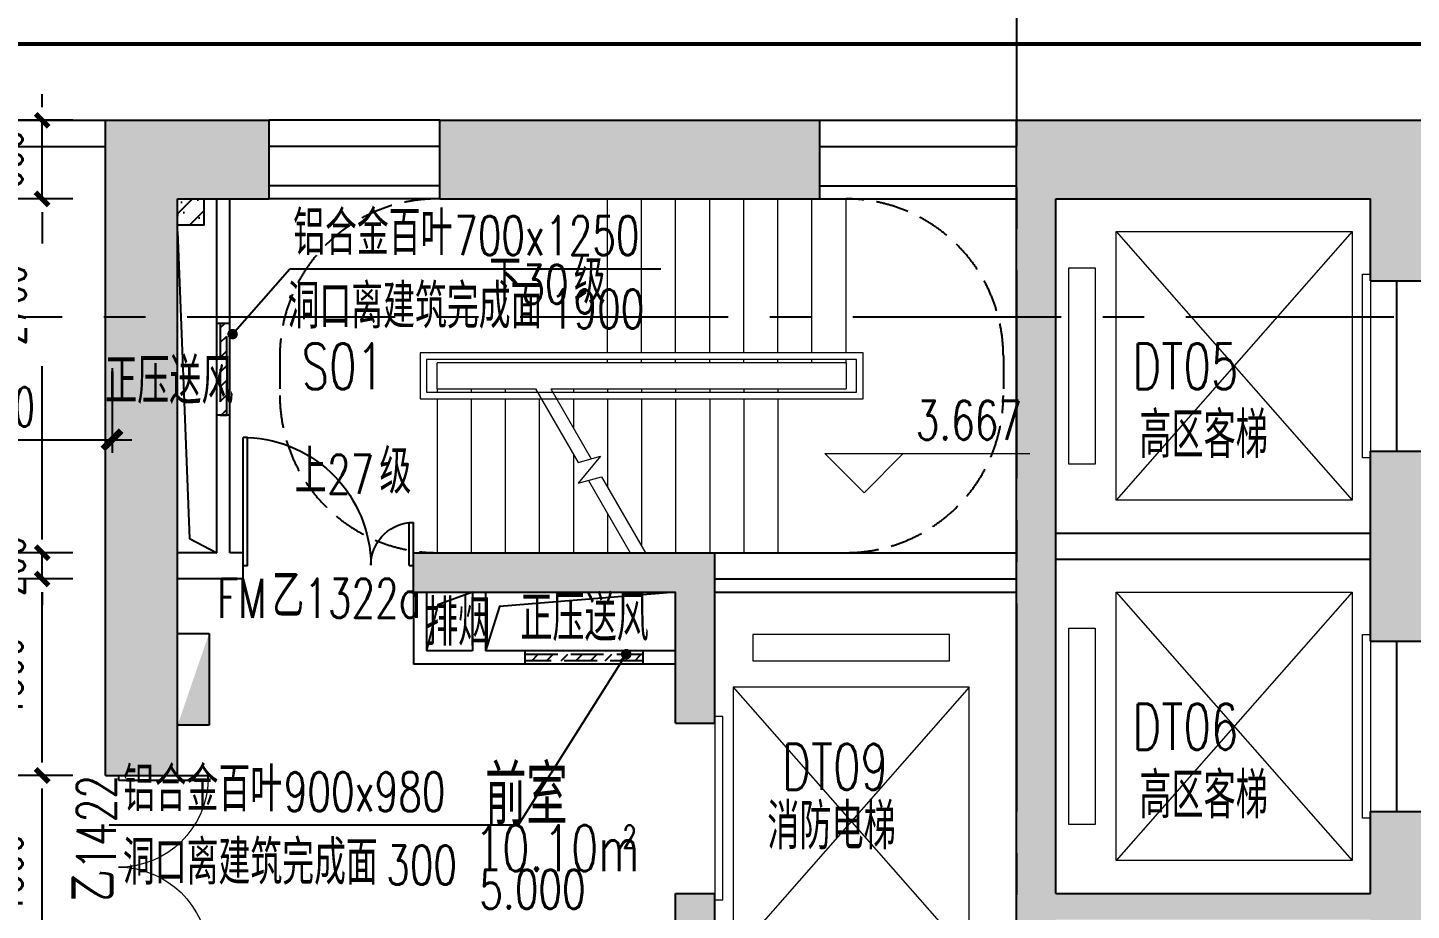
# Model space of a CAD drawing. Extents: x 824790 to 973415, y 4290613 to 4374713.
# Drawn here: x 916966 to 927522, y 4333666 to 4340402 of the extents above; entities that cross this region are included whole.
import ezdxf

# ---------------------------------------------------------------- set-up
doc = ezdxf.new("R2010")
doc.units = 0
doc.header["$LTSCALE"] = 1000
doc.header["$MEASUREMENT"] = 0
for name, pattern in [('ACAD_ISO08W100', [36, 24, -3, 6, -3]), ('CENTER', [50.8, 31.75, -6.35, 6.35, -6.35]), ('DASH', [0.35, 0.25, -0.1]), ('DOTE', [2.42, 2, -0.2, 0.02, -0.2]), ('HIDDEN', [0.375, 0.25, -0.125])]:
    doc.linetypes.add(name, pattern=pattern)
doc.layers.get('0').update_dxf_attribs({"color": 255, "linetype": 'CONTINUOUS'})
for name, color, linetype in [('A-AREA-TEXT', 6, 'CONTINUOUS'), ('A-COLUMN', 1, 'CONTINUOUS'), ('A-COLUMN-hatch', 252, 'CONTINUOUS'), ('A-CONCRETE', 1, 'CONTINUOUS'), ('A-CONCRETE-HATCH', 252, 'CONTINUOUS'), ('A-DIM', 201, 'CONTINUOUS'), ('A-DOTE', 8, 'ACAD_ISO08W100'), ('A-LINE', 254, 'CONTINUOUS'), ('A-NOTE', 150, 'CONTINUOUS'), ('A-SYMB', 3, 'CONTINUOUS'), ('A-TEXT', 7, 'CONTINUOUS'), ('A-TEXT-CN', 31, 'CONTINUOUS'), ('A-WALL', 2, 'CONTINUOUS'), ('A-WINDOW', 4, 'CONTINUOUS'), ('A-WINDOW-TEXT', 93, 'CONTINUOUS'), ('DOTE', 17, 'DOTE'), ('P-BLOCK', 7, 'CONTINUOUS')]:
    doc.layers.add(name, color=color, linetype=linetype)
doc.layers.add('A-LEVEL', color=135, linetype='CONTINUOUS', lineweight=0)
doc.layers.add('A-STAIR', color=30, linetype='CONTINUOUS', lineweight=0)
doc.styles.add('_HZTXT', font='tjromans.shx', dxfattribs={"width": 0.7, "bigfont": 'tjhztxt.shx'})
doc.styles.add('_TCH_DIM', font='SIMPLEX', dxfattribs={"bigfont": 'GBCBIG'})
doc.styles.add('_TCH_WINDOW', font='SIMPLEX', dxfattribs={"bigfont": 'GBCBIG'})
doc.styles.add('DIM_FONT', font='SIMPLEX.shx', dxfattribs={"width": 0.6, "bigfont": 'GBCBIG.shx'})
doc.styles.add('PRC-S', font='TJROMANS.shx', dxfattribs={"width": 0.7, "bigfont": 'hztxt.shx'})
doc.dimstyles.new('DIM100', dxfattribs={"dimscale": 100, "dimtxt": 3, "dimasz": 0.01, "dimexe": 1, "dimexo": 1, "dimgap": 1, "dimtad": 1, "dimdec": 0, "dimzin": 0, "dimdsep": 46, "dimtxsty": 'DIM_FONT', "dimblk1": 'h-_DIMX', "dimblk2": 'h-_DIMX', "dimsah": 1, "dimcen": 0.01, "dimclrd": 256, "dimclre": 256, "dimclrt": 7, "dimadec": 3, "dimazin": 0, "dimtfac": 1, "dimtdec": 0, "dimtix": 1, "dimtmove": 2, "dimatfit": 3, "dimldrblk": 'h-_DIMX', "dimfxl": 0, "dimtolj": 1, "dimtzin": 5, "dimarcsym": 0})
doc.dimstyles.new('DIMN', dxfattribs={"dimtxt": 300, "dimasz": 100, "dimexe": 250, "dimexo": 300, "dimgap": 150, "dimtad": 1, "dimdec": 0, "dimzin": 0, "dimdsep": 46, "dimtxsty": 'DIM_FONT', "dimblk": 'h-_ArchTick', "dimcen": 0.09, "dimclrt": 7, "dimazin": 2, "dimtfac": 1, "dimtdec": 0, "dimtix": 1, "dimtmove": 2, "dimatfit": 3, "dimfxl": 0, "dimtolj": 1, "dimtzin": 0, "dimarcsym": 0})

# ---------------------------------------------------------------- blocks, each defined once
blk = doc.blocks.new('h-wrt')
at = {"layer": 'A-DOTE', "linetype": 'CENTER', "ltscale": 0.05}
for p, q in [((-2516128.9, -1744636.2), (-2516128.9, -1784214.6)), ((-2603736, -1760229), (-2483728.3, -1760229))]:
    blk.add_line(p, q, dxfattribs=at)
blk = doc.blocks.new('lift1')
at = {"layer": 'A-STAIR', "linetype": 'Continuous', "lineweight": 13}
for p, q in [((146523, 338008), (148323, 335958)), ((148323, 338008), (146523, 335958))]:
    blk.add_line(p, q, dxfattribs=at)
for points in [[(146523, 335958), (148323, 335958), (148323, 338008), (146523, 338008)], [(148683, 336233), (148683, 337733), (148483, 337733), (148483, 336233)], [(146443, 336283), (146443, 337683), (146383, 337683), (146383, 336283)]]:
    blk.add_lwpolyline(points, close=True, dxfattribs=at)
blk = doc.blocks.new('lift2')
at = {"layer": 'A-STAIR', "linetype": 'Continuous', "lineweight": 13}
for p, q in [((140699, 331057), (142499, 329007)), ((142499, 331057), (140699, 329007))]:
    blk.add_line(p, q, dxfattribs=at)
for points in [[(142349, 331457), (140849, 331457), (140849, 331257), (142349, 331257)], [(140699, 329007), (142499, 329007), (142499, 331057), (140699, 331057)], [(140619, 329432), (140619, 330832), (140559, 330832), (140559, 329432)]]:
    blk.add_lwpolyline(points, close=True, dxfattribs=at)
blk = doc.blocks.new('234143')
at = {"layer": 'P-BLOCK'}
for p, q in [((11404441, -4661891), (11404441, -4661191)), ((11404441, -4661191), (11404681, -4661191)), ((11404681, -4661191), (11404681, -4661891)), ((11404681, -4661891), (11404441, -4661891))]:
    blk.add_line(p, q, dxfattribs=at)
blk.add_solid([(11404681, -4661191), (11404441, -4661891), (11404441, -4661191)], dxfattribs=at)
blk = doc.blocks.new('$DorLib2D$00000225')
at = {"color": 0}
for p, q in [((0.475, -0.0014), (0.475, 0.7521)), ((0.475, 0.7521), (0.5, 0.7521)), ((0.5, -0.0014), (0.5, 0.7521)), ((-0.5, 0), (-0.5, 0.252)), ((-0.475, 0.252), (-0.5, 0.252)), ((-0.475, 0), (-0.475, 0.252)), ((-0.475, 0), (-0.5, 0)), ((0.475, -0.0014), (0.5, -0.0014))]:
    blk.add_line(p, q, dxfattribs=at)
for centre, radius, start, end in [((0.5046, -0.0019), 0.7546, 92.24927, 179.72377), ((-0.5008, 0.0026), 0.2508, 359.78987, 84.09744)]:
    blk.add_arc(centre, radius, start, end, dxfattribs=at)
blk = doc.blocks.new('$DorLib2D$00000002')
for p, q in [((-0.5, 0), (-0.5, 0.4875)), ((-0.475, 0.4875), (-0.5, 0.4875)), ((-0.475, 0), (-0.475, 0.4875)), ((0.475, 0), (0.475, 0.4875)), ((0.475, 0.4875), (0.5, 0.4875)), ((0.5, 0), (0.5, 0.4875)), ((-0.5, 0), (-0.475, 0)), ((0.5, 0), (0.475, 0))]:
    blk.add_line(p, q)
at = {"lineweight": 13}
for centre, start, end in [((-0.4875, 0), 0, 88.53072), ((0.4875, 0), 91.46928, 180)]:
    blk.add_arc(centre, 0.4875, start, end, dxfattribs=at)
blk = doc.blocks.new('h-A$C53241640')
at = {"layer": 'A-COLUMN-hatch'}
h = blk.add_hatch(dxfattribs=at)
h.set_pattern_fill('钢筋混凝土', color=256, scale=50, style=0)
h.set_pattern_definition([(45, (39538.54, -324732.11), (-88.38835, 88.38835), []), (50, (39538.54, -324732.1), (358.6301, -31.37607), [37.5, -412.5]), (355, (39538.54, -324732.1), (-69.37567, 376.09607), [30, -330]), (100.4514, (39568.42, -324734.73), (289.2547, 344.71977), [31.8701, -350.57106]), (46.1842, (39538.54, -324632.1), (533.6205, -82.7595), [56.25, -618.75]), (96.6356, (39583, -324639), (467.33135, 487.0589), [47.8051, -525.8565]), (351.1842, (39538.54, -324632.1), (467.331, 487.0593), [45, -495]), (21, (39588.54, -324657.1), (298.45353, -201.30945), [37.5, -412.5]), (326, (39588.54, -324657.1), (121.65767, 362.57502), [30, -330]), (71.4514, (39613.4, -324673.9), (420.1113, 161.26525), [31.8701, -350.57106]), (37.5, (39538.54, -324732.11), (6.07993, 166.446927), [0, -326, 0, -335, 0, -331.25]), (7.5, (39538.54, -324732.11), (131.53477, 197.20586), [0, -191, 0, -318.5, 0, -126.25]), (327.5, (39427.04, -324732.11), (266.91122, -11.277436), [0, -125, 0, -390, 0, -517.5]), (317.5, (39377.04, -324732.11), (291.59308, 50.05249), [0, -162.5, 0, -259, 0, -367.5])])
h.paths.add_polyline_path([(-21450, -550), (-21450, -750), (-21250, -750), (-21250, -550)])
at = {"layer": 'A-CONCRETE-HATCH'}
for points in [[(-22000, -4950), (-21450, -4950), (-21450, -550), (-20750, -550), (-20750, 50), (-22000, 50)], [(-16550, -550), (-16550, 50), (-19450, 50), (-19450, -550)], [(-14750, -11350), (-14750, -6050), (-12350, -6050), (-12350, -6675), (-11950, -6675), (-11950, -5225), (-12350, -5225), (-12350, -5850), (-14750, -5850), (-14750, -550), (-12350, -550), (-12350, -1175), (-11950, -1175), (-11950, 50), (-15050, 50), (-15050, -6450), (-17350, -6450), (-17350, -5850), (-17650, -5850), (-17650, -6750), (-15050, -6750), (-15050, -11350), (-17350, -11350), (-17350, -11900), (-11950, -11900), (-11950, -10725), (-12350, -10725), (-12350, -11350)], [(-11950, -2475), (-12350, -2475), (-12350, -3925), (-11950, -3925)], [(-17350, -3250), (-19650, -3250), (-19650, -3550), (-17650, -3550), (-17650, -4550), (-17350, -4550)]]:
    blk.add_hatch(color=256, dxfattribs=at).paths.add_polyline_path(points)
at = {"layer": 'A-WINDOW', "linetype": 'DASH'}
h = blk.add_hatch(dxfattribs=at)
h.set_pattern_fill('ANSI31', color=256, scale=50, style=0)
h.set_pattern_definition([(45, (159359.37, -294710.8), (-56.1266, 56.1266), [])])
h.paths.add_polyline_path([(-21125, -2200), (-21075, -2200), (-21075, -1500), (-21125, -1500)])
at = {"layer": 'A-WINDOW'}
h = blk.add_hatch(dxfattribs=at)
h.set_pattern_fill('ANSI31', color=256, scale=50, style=0)
h.set_pattern_definition([(45, (-157809.49, -265332.11), (-56.1266, 56.1266), [])])
h.paths.add_polyline_path([(-18800, -4025), (-18800, -4075), (-17900, -4075), (-17900, -4025)])
at = {"layer": 'A-COLUMN'}
blk.add_lwpolyline([(-21450, -550), (-21250, -550), (-21250, -750), (-21450, -750)], close=True, dxfattribs=at)
at = {"layer": 'A-CONCRETE'}
for p, q in [((-22000, 50), (-20750, 50)), ((-22000, -4950), (-22000, 50)), ((-20750, -550), (-20750, 50)), ((-19450, 50), (-16550, 50)), ((-19450, -550), (-19450, 50)), ((-16550, -550), (-16550, 50)), ((-15050, 50), (-11950, 50)), ((-15050, -6450), (-15050, 50)), ((-21450, -550), (-20750, -550)), ((-21450, -4950), (-21450, -550)), ((-19450, -550), (-16550, -550)), ((-14750, -550), (-12350, -550)), ((-14750, -5850), (-14750, -550)), ((-12350, -1175), (-12350, -550)), ((-12350, -1175), (-11950, -1175)), ((-12350, -2475), (-11950, -2475)), ((-12350, -3925), (-12350, -2475)), ((-19650, -3250), (-17350, -3250)), ((-19650, -3550), (-19650, -3250)), ((-17350, -4550), (-17350, -3250)), ((-19650, -3550), (-17650, -3550)), ((-17650, -4550), (-17650, -3550)), ((-12350, -3925), (-11950, -3925)), ((-17650, -4550), (-17350, -4550)), ((-22000, -4950), (-21450, -4950)), ((-12350, -5225), (-11950, -5225)), ((-12350, -5850), (-12350, -5225)), ((-17650, -5850), (-17350, -5850)), ((-17650, -6750), (-17650, -5850)), ((-17350, -6450), (-17350, -5850)), ((-14750, -5850), (-12350, -5850))]:
    blk.add_line(p, q, dxfattribs=at)
at = {"layer": 'A-LEVEL'}
for p, q in [((-16213, -2793), (-16513, -2493)), ((-16513, -2493), (-14948, -2493)), ((-16213, -2793), (-15913, -2493))]:
    blk.add_line(p, q, dxfattribs=at)
at = {"layer": 'A-LINE'}
blk.add_line((-17350, -3550), (-15050, -3550), dxfattribs=at)
for points in [[(-21450, -800), (-21359, -3142), (-21150, -3250)], [(-19200, -3550), (-19465, -3649), (-19550, -4000)], [(-17650, -3550), (-18994, -3660), (-19100, -4000)]]:
    blk.add_lwpolyline(points, dxfattribs=at)
at = {"layer": 'A-NOTE'}
for p, q in [((-21030, -1582), (-20594, -1084)), ((-20594, -1084), (-17764, -1084)), ((-18027, -4025), (-18852, -5328)), ((-18852, -5328), (-21972, -5328))]:
    blk.add_line(p, q, dxfattribs=at)
at = {"layer": 'A-NOTE', "linetype": 'DASH'}
for points in [[(-19470, -550, 0.414214), (-20670, -1750), (-20670, -2050, 0.414214), (-19470, -3250)], [(-16350, -550, -0.414214), (-15150, -1750), (-15150, -2050, -0.414214), (-16350, -3250)]]:
    blk.add_lwpolyline(points, format="xyb", dxfattribs=at)
at = {"layer": 'A-NOTE', "const_width": 40}
for points in [[(-21043, -1597, 1), (-21017, -1567, 1)], [(-18016, -4008, 1), (-18038, -4042, 1)]]:
    blk.add_lwpolyline(points, format="xyb", close=True, dxfattribs=at)
at = {"layer": 'A-STAIR'}
for p, q in [((-18170, -1725), (-18170, -550)), ((-17910, -1725), (-17910, -550)), ((-17650, -1725), (-17650, -550)), ((-17390, -1725), (-17390, -550)), ((-17130, -1725), (-17130, -550)), ((-16870, -1725), (-16870, -550)), ((-16610, -1725), (-16610, -550)), ((-16350, -1725), (-16350, -550)), ((-15050, -3250), (-15050, -550)), ((-19600, -1725), (-19600, -2075)), ((-16220, -1725), (-19600, -1725)), ((-19550, -1775), (-19550, -2025)), ((-16270, -1775), (-19550, -1775)), ((-18170, -1800), (-18170, -1775)), ((-17910, -1800), (-17910, -1775)), ((-17650, -1800), (-17650, -1775)), ((-17390, -1800), (-17390, -1775)), ((-17130, -1800), (-17130, -1775)), ((-16870, -1800), (-16870, -1775)), ((-16610, -1800), (-16610, -1775)), ((-16350, -1800), (-16350, -1775)), ((-16270, -2025), (-16270, -1775)), ((-16220, -2075), (-16220, -1725)), ((-16350, -1800), (-19470, -1800)), ((-19470, -2000), (-19470, -1800)), ((-16350, -1800), (-16350, -2000)), ((-19470, -2000), (-18719, -2000)), ((-19470, -2000), (-19470, -2025)), ((-19210, -2000), (-19210, -2025)), ((-18950, -2000), (-18950, -2025)), ((-18719, -2000), (-18395, -2561)), ((-18603, -2000), (-16350, -2000)), ((-18603, -2000), (-18295, -2534)), ((-18430, -2000), (-18430, -2025)), ((-18170, -2000), (-18170, -2025)), ((-17910, -2000), (-17910, -2025)), ((-17650, -2000), (-17650, -2025)), ((-17390, -2000), (-17390, -2025)), ((-17130, -2000), (-17130, -2025)), ((-16870, -2000), (-16870, -2025)), ((-19600, -2075), (-16220, -2075)), ((-19550, -2025), (-16270, -2025)), ((-19470, -2075), (-19470, -3250)), ((-19210, -2075), (-19210, -3250)), ((-18950, -2075), (-18950, -3250)), ((-18690, -2075), (-18690, -3250)), ((-18430, -2075), (-18430, -2300)), ((-18170, -2075), (-18170, -2750)), ((-17910, -2075), (-17910, -3200)), ((-17650, -2075), (-17650, -3250)), ((-17390, -2075), (-17390, -3250)), ((-17130, -2075), (-17130, -3250)), ((-16870, -2075), (-16870, -3250)), ((-18430, -2500), (-18430, -3250)), ((-18395, -2561), (-18223, -2514)), ((-18223, -2514), (-18395, -2720)), ((-18395, -2720), (-18215, -2672)), ((-18315, -2699), (-17997, -3250)), ((-18215, -2672), (-17881, -3250)), ((-18170, -2950), (-18170, -3250)), ((-19470, -3250), (-17997, -3250)), ((-17881, -3250), (-16350, -3250)), ((-16350, -3250), (-15050, -3250))]:
    blk.add_line(p, q, dxfattribs=at)
at = {"layer": 'A-SYMB'}
for points in [[(-18170, -1175, 0, 0, 0), (-15700, -1175, 0, 0, 0), (-15700, -2625, 0, 0, 0), (-18020, -2625, 40, 0, 0), (-18170, -2625, 0, 0, 0)], [(-19600, -2625, 0, 0, 0), (-18580, -2625, 40, 0, 0), (-18430, -2625, 0, 0, 0)]]:
    blk.add_lwpolyline(points, format="xyseb", dxfattribs=at)
at = {"layer": 'A-WALL'}
for p, q in [((-19450, 50), (-20750, 50)), ((-16550, 50), (-15050, 50)), ((-19450, -150), (-20750, -150)), ((-16550, -150), (-15050, -150)), ((-19450, -450), (-20750, -450)), ((-16550, -450), (-15050, -450)), ((-19450, -550), (-20750, -550)), ((-16550, -550), (-15050, -550)), ((-17350, -3250), (-15050, -3250)), ((-17350, -3450), (-15050, -3450))]:
    blk.add_line(p, q, dxfattribs=at)
at = {"layer": 'A-WALL', "ltscale": 20}
for p, q in [((-21150, -3250), (-21150, -550)), ((-21050, -3250), (-21050, -550)), ((-12150, -1175), (-12150, -2475)), ((-14750, -3100), (-12350, -3100)), ((-21150, -3250), (-21450, -3250)), ((-20950, -3250), (-21050, -3250)), ((-20950, -3450), (-20950, -3250)), ((-14750, -3300), (-12350, -3300)), ((-20950, -3450), (-21450, -3450)), ((-19650, -3550), (-19650, -4100)), ((-19550, -3550), (-19550, -4000)), ((-19200, -3550), (-19200, -4000)), ((-19100, -3550), (-19100, -4000)), ((-19200, -4000), (-19550, -4000)), ((-17650, -4000), (-19100, -4000)), ((-12150, -3925), (-12150, -5225)), ((-17650, -4100), (-19650, -4100))]:
    blk.add_line(p, q, dxfattribs=at)
at = {"layer": 'A-WINDOW', "linetype": 'DASH'}
for p, q in [((-21050, -1500), (-21150, -1500)), ((-21050, -2200), (-21150, -2200)), ((-18800, -4000), (-18800, -4100)), ((-17900, -4000), (-17900, -4100))]:
    blk.add_line(p, q, dxfattribs=at)
blk.add_lwpolyline([(-21125, -2200), (-21075, -2200), (-21075, -1500), (-21125, -1500)], close=True, dxfattribs=at)
for points in [[(-18800, -4025), (-17900, -4025)], [(-17900, -4075), (-18800, -4075)]]:
    blk.add_lwpolyline(points, dxfattribs=at)
at = {"xscale": -1}
for p in [(134033, -338808), (134033, -341558)]:
    blk.add_blockref('lift1', p, dxfattribs=at)
blk.add_blockref('lift2', (-157909, -335332))
at = {"layer": 'A-DIM', "rotation": 180}
blk.add_blockref('234143', (11383231, -4665758), dxfattribs=at)
at = {"layer": 'A-WINDOW', "xscale": -1300, "yscale": 1300, "zscale": 1300}
blk.add_blockref('$DorLib2D$00000225', (-20300, -3348), dxfattribs=at)
at = {"layer": 'A-WINDOW', "xscale": -1400, "yscale": 1400, "zscale": 1400, "rotation": 270}
blk.add_blockref('$DorLib2D$00000002', (-21900, -5650), dxfattribs=at)
at = {"layer": 'A-AREA-TEXT', "style": '_HZTXT', "width": 0.7}
for s, height, p in [('10.10m', 350, (-19184, -5680)), ('2', 175, (-18054, -5505))]:
    blk.add_text(s, height=height, dxfattribs=at).set_placement(p)
at = {"layer": 'A-TEXT', "style": '_TCH_DIM'}
for s, height, p in [('铝合金百叶', 337.6, (-20568, -979)), ('下', 338, (-19073, -1350)), ('级', 338, (-18427, -1350)), ('洞口离建筑完成面', 337.6, (-20611, -1539)), ('级', 338, (-19910, -2800)), ('上', 338, (-20556, -2800)), ('铝合金百叶', 337.6, (-21867, -5223)), ('洞口离建筑完成面', 337.6, (-21867, -5783))]:
    blk.add_text(s, height=height, dxfattribs=at).set_placement(p)
at = {"layer": 'A-TEXT', "style": '_TCH_DIM', "width": 0.705882}
for s, p in [('700x1250', (-19339, -979)), ('30', (-18827, -1350)), ('1900', (-18609, -1539)), ('3.667', (-15818, -2388)), ('27', (-20310, -2800)), ('900x980', (-20639, -5223)), ('300', (-19858, -5783)), ('5.000', (-19147, -5967))]:
    blk.add_text(s, height=297.5, dxfattribs=at).set_placement(p)
at = {"layer": 'A-TEXT-CN', "style": 'PRC-S', "width": 0.7}
for s, height, p in [('S01', 350, (-20504, -2003)), ('DT05', 350, (-14165, -2003)), ('正压送风', 350, (-22003, -2115)), ('高区客梯', 350, (-14112, -2527)), ('排烟', 350, (-19555, -3959)), ('正压送风', 350, (-18835, -3925)), ('DT06', 350, (-14165, -4753)), ('DT09', 350, (-16838, -5059)), ('前室', 450, (-19104, -5325)), ('高区客梯', 350, (-14112, -5277)), ('消防电梯', 350, (-16951, -5513))]:
    blk.add_text(s, height=height, dxfattribs=at).set_placement(p)
at = {"layer": 'A-WINDOW-TEXT', "style": '_TCH_WINDOW', "width": 0.705882}
for s, p in [('FM', (-21149, -3746)), ('1322a', (-20483, -3746))]:
    blk.add_text(s, height=297.5, dxfattribs=at).set_placement(p)
at = {"layer": 'A-WINDOW-TEXT', "style": '_TCH_WINDOW'}
blk.add_text('乙', height=338, dxfattribs=at).set_placement((-20729, -3746))
at = {"layer": 'A-WINDOW-TEXT', "style": '_TCH_WINDOW', "width": 0.705882}
blk.add_text('1422', height=297.5, rotation=90, dxfattribs=at).set_placement((-21920, -5667))
at = {"layer": 'A-WINDOW-TEXT', "style": '_TCH_WINDOW'}
blk.add_text('乙', height=338, rotation=90, dxfattribs=at).set_placement((-21920, -5913))
blk = doc.blocks.new('h-_DIMX')
blk.add_line((-150, 0), (150, 0))
at = {"const_width": 50}
blk.add_lwpolyline([(-70, -70), (70, 70)], dxfattribs=at)
blk = doc.blocks.new('h-_ArchTick')
at = {"color": 0, "linetype": 'ByBlock', "const_width": 0.4}
blk.add_lwpolyline([(-0.5, -0.5), (0.5, 0.5)], dxfattribs=at)
blk = doc.blocks.new('*D921')
at = {"layer": 'A-DIM', "color": 0, "lineweight": -2, "transparency": 16777216}
for p, q in [((917077, 4339795), (917077, 4339895)), ((917310, 4339695), (916827, 4339695)), ((917077, 4339095), (917077, 4339695)), ((917310, 4339095), (916827, 4339095)), ((917077, 4338995), (917077, 4338895))]:
    blk.add_line(p, q, dxfattribs=at)
at = {"layer": 'A-DIM', "color": 0, "lineweight": -2, "transparency": 16777216, "xscale": 100, "yscale": 100, "zscale": 100}
for p, rotation in [((917077, 4339695), 270), ((917077, 4339095), 90)]:
    blk.add_blockref('h-_ArchTick', p, dxfattribs=dict(at, rotation=rotation))
at = {"layer": 'A-DIM', "color": 7, "transparency": 16777216, "insert": (916777, 4339395), "char_height": 300, "attachment_point": 5, "rotation": 90, "style": 'DIM_FONT'}
blk.add_mtext('\\A1;600', dxfattribs=at)
blk = doc.blocks.new('*D518')
at = {"layer": 'A-DIM', "color": 0, "lineweight": -2, "transparency": 16777216}
for p, q in [((917310, 4339095), (916827, 4339095)), ((917077, 4338995), (917077, 4338754)), ((917077, 4336495), (917077, 4337820)), ((917310, 4336395), (916827, 4336395))]:
    blk.add_line(p, q, dxfattribs=at)
at = {"layer": 'A-DIM', "color": 0, "lineweight": -2, "transparency": 16777216, "xscale": 100, "yscale": 100, "zscale": 100}
for p, rotation in [((917077, 4339095), 90), ((917077, 4336395), 270)]:
    blk.add_blockref('h-_ArchTick', p, dxfattribs=dict(at, rotation=rotation))
at = {"layer": 'A-DIM', "color": 7, "transparency": 16777216, "insert": (916802, 4338287), "char_height": 300, "attachment_point": 5, "rotation": 90, "style": 'DIM_FONT'}
blk.add_mtext('\\A1;2700', dxfattribs=at)
blk = doc.blocks.new('*D519')
at = {"layer": 'A-DIM', "color": 0, "lineweight": -2, "transparency": 16777216}
for p, q in [((917077, 4336495), (917077, 4336595)), ((917310, 4336395), (916827, 4336395)), ((917077, 4336195), (917077, 4336395)), ((917310, 4336195), (916827, 4336195)), ((917077, 4336095), (917077, 4335995))]:
    blk.add_line(p, q, dxfattribs=at)
at = {"layer": 'A-DIM', "color": 0, "lineweight": -2, "transparency": 16777216, "xscale": 100, "yscale": 100, "zscale": 100}
for p, rotation in [((917077, 4336395), 270), ((917077, 4336195), 90)]:
    blk.add_blockref('h-_ArchTick', p, dxfattribs=dict(at, rotation=rotation))
at = {"layer": 'A-DIM', "color": 7, "transparency": 16777216, "insert": (916794, 4336295), "char_height": 300, "attachment_point": 5, "rotation": 90, "style": 'DIM_FONT'}
blk.add_mtext('\\A1;200', dxfattribs=at)
blk = doc.blocks.new('*D520')
at = {"layer": 'A-DIM', "color": 0, "lineweight": -2, "transparency": 16777216}
for p, q in [((917310, 4336195), (916827, 4336195)), ((917077, 4334795), (917077, 4336095)), ((917310, 4334695), (916827, 4334695))]:
    blk.add_line(p, q, dxfattribs=at)
at = {"layer": 'A-DIM', "color": 0, "lineweight": -2, "transparency": 16777216, "xscale": 100, "yscale": 100, "zscale": 100}
for p, rotation in [((917077, 4336195), 90), ((917077, 4334695), 270)]:
    blk.add_blockref('h-_ArchTick', p, dxfattribs=dict(at, rotation=rotation))
at = {"layer": 'A-DIM', "color": 7, "transparency": 16777216, "insert": (916777, 4335445), "char_height": 300, "attachment_point": 5, "rotation": 90, "style": 'DIM_FONT'}
blk.add_mtext('\\A1;1500', dxfattribs=at)
blk = doc.blocks.new('*D521')
at = {"layer": 'A-DIM', "color": 0, "lineweight": -2, "transparency": 16777216}
for p, q in [((917310, 4334695), (916827, 4334695)), ((917077, 4333295), (917077, 4334595)), ((917310, 4333195), (916827, 4333195))]:
    blk.add_line(p, q, dxfattribs=at)
at = {"layer": 'A-DIM', "color": 0, "lineweight": -2, "transparency": 16777216, "xscale": 100, "yscale": 100, "zscale": 100}
for p, rotation in [((917077, 4334695), 90), ((917077, 4333195), 270)]:
    blk.add_blockref('h-_ArchTick', p, dxfattribs=dict(at, rotation=rotation))
at = {"layer": 'A-DIM', "color": 7, "transparency": 16777216, "insert": (916777, 4333945), "char_height": 300, "attachment_point": 5, "rotation": 90, "style": 'DIM_FONT'}
blk.add_mtext('\\A1;1500', dxfattribs=at)

msp = doc.modelspace()

# ---------------------------------------------------------------- linework, layer by layer
at = {"layer": 'A-NOTE', "linetype": 'HIDDEN', "const_width": 30}
msp.add_lwpolyline([(916877.6, 4340277.1), (940495.5, 4340277.1, -0.4142136), (940795.5, 4339977.1), (940795.5, 4327483, -0.4142136), (940495.5, 4327183), (916877.6, 4327183, -0.4142136), (916577.6, 4327483), (916577.6, 4339977.1, -0.4142136)], format="xyb", close=True, dxfattribs=at)
at = {"layer": 'A-WINDOW'}
for p, q in [((915809.9, 4339695.4), (917559.9, 4339695.4)), ((915809.9, 4339495.4), (917559.9, 4339495.4))]:
    msp.add_line(p, q, dxfattribs=at)

# ---------------------------------------------------------------- block references
at = {"layer": 'A-WINDOW-TEXT'}
msp.add_blockref('h-A$C53241640', (939559.9, 4339645.4), dxfattribs=at)
at = {"layer": 'DOTE'}
msp.add_blockref('h-wrt', (3440638.8, 6098424.3), dxfattribs=at)

# ---------------------------------------------------------------- dimensions: what is measured, and where the dimension line sits
at = {"layer": 'A-DIM'}
for p1, p2, picture, middle in [((917609.9, 4339095.4), (917609.9, 4339695.4), '*D921', (916777.3, 4339395.4)), ((917609.9, 4334695.4), (917609.9, 4336195.4), '*D520', (916777.3, 4335445.4)), ((917609.9, 4333195.4), (917609.9, 4334695.4), '*D521', (916777.3, 4333945.4))]:
    dim = msp.add_aligned_dim(p1=p1, p2=p2, distance=532.6, dimstyle='DIMN', dxfattribs=at)
    dim.commit()
    dim.dimension.update_dxf_attribs({"geometry": picture, "text_midpoint": middle})
for base, p1, p2, picture, middle in [((917077.3, 4339095.4), (917609.9, 4336395.4), (917609.9, 4339095.4), '*D518', (916802.3, 4338287.1)), ((917077.3, 4336395.4), (917609.9, 4336195.4), (917609.9, 4336395.4), '*D519', (916793.6, 4336295.4))]:
    dim = msp.add_linear_dim(base=base, p1=p1, p2=p2, angle=90, dimstyle='DIMN', dxfattribs=at)
    dim.commit()
    dim.dimension.update_dxf_attribs({"geometry": picture, "text_midpoint": middle, "dimtype": 129})
msp.add_aligned_dim(p1=(915809.9, 4337904.5), p2=(917609.9, 4337904.5), distance=-646.9, dimstyle='DIM100', dxfattribs=at).render()

doc.saveas('drawing.dxf')
